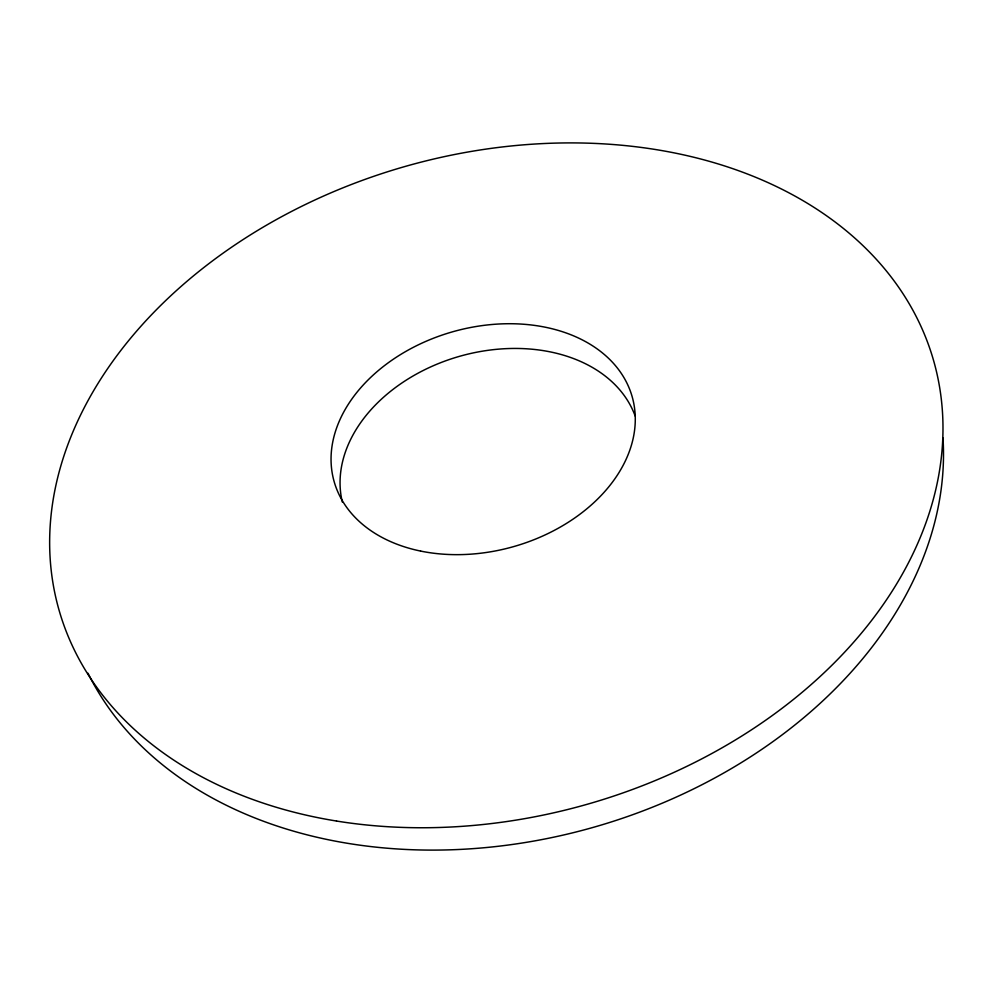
<?xml version="1.0" encoding="UTF-8"?>
<svg xmlns="http://www.w3.org/2000/svg" width="993" height="993" viewBox="0 0 993 993"><rect width="100%" height="100%" fill="white"/><g stroke="black" fill="none" stroke-linecap="round" stroke-linejoin="round"><path stroke-width="1.49" d="M342.312 502.024A152.761 111.501 -15.9 0 1 457.897 356.797A152.761 111.501 -15.9 0 1 635.16 415.98M942.978 437.938A448.178 330.967 -15.9 0 1 588.464 828.708A448.178 330.967 -15.9 0 1 88.017 673.229M336.503 821.037A454.732 331.65 -15.9 0 0 937.442 375.913A454.732 331.65 -15.9 0 0 214.984 259.036A454.732 331.65 -15.9 0 0 336.503 821.037M420.585 551.065A154.933 111.65 -15.9 0 0 634.527 407.986A154.933 111.65 -15.9 0 0 394.382 358.51A154.933 111.65 -15.9 0 0 420.585 551.065"/></g></svg>
